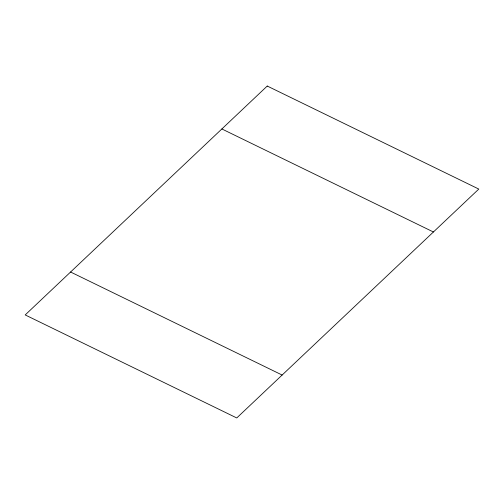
<?xml version="1.0" encoding="UTF-8"?>
<svg xmlns="http://www.w3.org/2000/svg" width="504" height="504" viewBox="0 0 504 504"><rect width="100%" height="100%" fill="white"/><g stroke="black" fill="none" stroke-linecap="round" stroke-linejoin="round"><path stroke-width="0.76" d="M221.867 128.961L433.415 231.985M70.585 272.015L282.133 375.039M267.246 86.045L25.2 314.931L236.754 417.955L478.8 189.069L267.246 86.045"/></g></svg>
